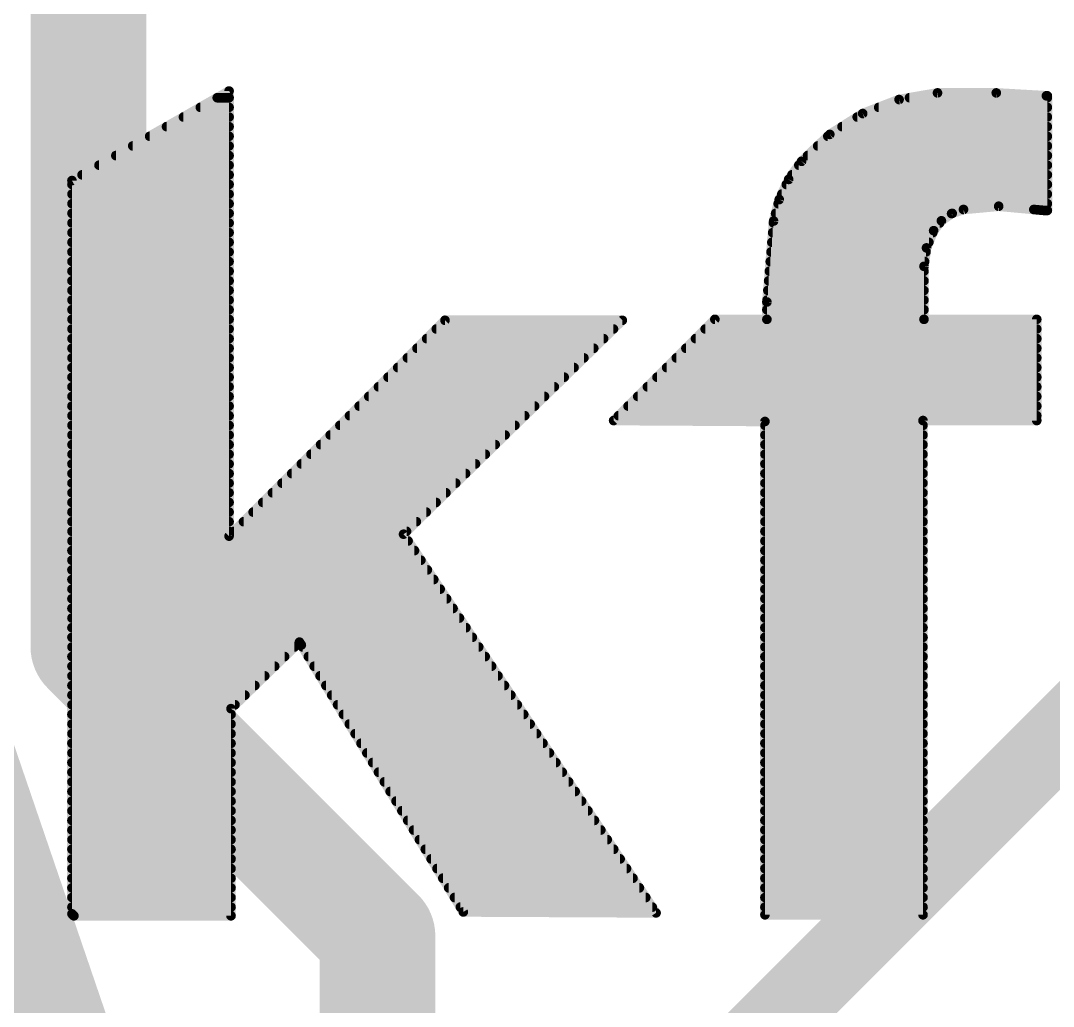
# Model space of a CAD drawing. Extents: x -36.1 to 36.1, y -36.8 to 19.2.
# Drawn here: x -11.1 to -8.379, y -5.265 to -2.667 of the extents above; entities that cross this region are included whole.
import ezdxf

# ---------------------------------------------------------------- set-up
doc = ezdxf.new("R2010")
doc.units = 0
for name, color, linetype in [('1', 12, 'CONTINUOUS'), ('21', 41, 'CONTINUOUS'), ('22', 40, 'CONTINUOUS')]:
    doc.layers.add(name, color=color, linetype=linetype)

msp = doc.modelspace()

# ---------------------------------------------------------------- linework, layer by layer
at = {"layer": '1'}
for points, const_width in [([(-5.0152, -1.2052), (-8.89, -5.08)], 0.2032), ([(-10.922, -1.3001), (-10.922, -4.318)], 0.3048), ([(-10.922, -4.318), (-10.16, -5.08)], 0.3048), ([(-10.16, -7.62), (-10.16, -5.08)], 0.3048), ([(-9.21, -5.4), (-8.89, -5.08)], 0.2032)]:
    msp.add_lwpolyline(points, dxfattribs=dict(at, const_width=const_width))
for points, const_width in [([(-10.8681, -4.2641, 1), (-10.9759, -4.3719)], 0.1524), ([(-10.9982, -4.318, 1), (-10.8458, -4.318)], 0.1524), ([(-10.0838, -5.08, 1), (-10.2362, -5.08)], 0.1524), ([(-10.2139, -5.1339, 1), (-10.1061, -5.0261)], 0.1524), ([(-8.8541, -5.1159, 1), (-8.9259, -5.0441)], 0.1016), ([(-8.9259, -5.0441, 1), (-8.8541, -5.1159)], 0.1016)]:
    msp.add_lwpolyline(points, format="xyb", dxfattribs=dict(at, const_width=const_width))
at = {"layer": '21', "const_width": 0.0254}
for points in [[(-10.9652, -3.0886), (-10.5512, -2.8524)], [(-10.5824, -2.8702), (-10.5512, -2.8702)], [(-10.5512, -2.8524), (-10.5512, -4.0259)], [(-8.7855, -2.8749), (-8.6843, -2.8575)], [(-8.758, -2.8702), (-8.3947, -2.8702)], [(-8.6843, -2.8575), (-8.5293, -2.8575)], [(-8.5293, -2.8575), (-8.3972, -2.8651)], [(-8.3972, -2.8651), (-8.3947, -2.8651)], [(-8.3947, -2.8651), (-8.3947, -3.1674)], [(-10.6269, -2.8956), (-10.5512, -2.8956)], [(-8.8814, -2.9119), (-8.7855, -2.8749)], [(-8.8391, -2.8956), (-8.3947, -2.8956)], [(-10.6714, -2.921), (-10.5512, -2.921)], [(-8.9681, -2.9669), (-8.8814, -2.9119)], [(-8.8958, -2.921), (-8.3947, -2.921)], [(-10.716, -2.9464), (-10.5512, -2.9464)], [(-8.9358, -2.9464), (-8.3947, -2.9464)], [(-10.7605, -2.9718), (-10.5512, -2.9718)], [(-9.0424, -3.0378), (-8.9681, -2.9669)], [(-8.9733, -2.9718), (-8.3947, -2.9718)], [(-10.805, -2.9972), (-10.5512, -2.9972)], [(-8.9999, -2.9972), (-8.3947, -2.9972)], [(-10.8495, -3.0226), (-10.5512, -3.0226)], [(-9.0265, -3.0226), (-8.3947, -3.0226)], [(-10.894, -3.048), (-10.5512, -3.048)], [(-9.0764, -3.0855), (-9.0424, -3.0378)], [(-9.0497, -3.048), (-8.3947, -3.048)], [(-10.9386, -3.0734), (-10.5512, -3.0734)], [(-9.1013, -3.1386), (-9.0764, -3.0855)], [(-9.0678, -3.0734), (-8.3947, -3.0734)], [(-10.9652, -5.0216), (-10.9652, -3.0886)], [(-10.9652, -3.0988), (-10.5512, -3.0988)], [(-9.0826, -3.0988), (-8.3947, -3.0988)], [(-10.9652, -3.1242), (-10.5512, -3.1242)], [(-9.1161, -3.1953), (-9.1013, -3.1386)], [(-9.0945, -3.1242), (-8.3947, -3.1242)], [(-10.9652, -3.1496), (-10.5512, -3.1496)], [(-9.1041, -3.1496), (-8.3947, -3.1496)], [(-8.6157, -3.1648), (-8.647, -3.1755)], [(-8.523, -3.1562), (-8.6157, -3.1648)], [(-8.4303, -3.1648), (-8.523, -3.1562)], [(-8.4023, -3.1674), (-8.4303, -3.1648)], [(-8.3947, -3.1674), (-8.4023, -3.1674)], [(-10.9652, -3.175), (-10.5512, -3.175)], [(-9.1338, -3.4087), (-9.1161, -3.1953)], [(-9.1108, -3.175), (-8.6455, -3.175)], [(-8.674, -3.1947), (-8.6944, -3.2207)], [(-8.647, -3.1755), (-8.674, -3.1947)], [(-10.9652, -3.2004), (-10.5512, -3.2004)], [(-9.1165, -3.2004), (-8.6785, -3.2004)], [(-8.6944, -3.2207), (-8.7132, -3.2661)], [(-10.9652, -3.2258), (-10.5512, -3.2258)], [(-10.9652, -3.2512), (-10.5512, -3.2512)], [(-9.1207, -3.2512), (-8.707, -3.2512)], [(-9.1186, -3.2258), (-8.6965, -3.2258)], [(-10.9652, -3.2766), (-10.5512, -3.2766)], [(-9.1228, -3.2766), (-8.7146, -3.2766)], [(-8.7132, -3.2661), (-8.7198, -3.3147)], [(-10.9652, -3.302), (-10.5512, -3.302)], [(-9.125, -3.302), (-8.7181, -3.302)], [(-10.9652, -3.3274), (-10.5512, -3.3274)], [(-9.1271, -3.3274), (-8.7198, -3.3274)], [(-8.7198, -3.3147), (-8.7198, -3.4544)], [(-10.9652, -3.3528), (-10.5512, -3.3528)], [(-9.1292, -3.3528), (-8.7198, -3.3528)], [(-10.9652, -3.3782), (-10.5512, -3.3782)], [(-9.1313, -3.3782), (-8.7198, -3.3782)], [(-10.9652, -3.4036), (-10.5512, -3.4036)], [(-9.1338, -3.4544), (-9.1338, -3.4087)], [(-9.1334, -3.4036), (-8.7198, -3.4036)], [(-10.9652, -3.429), (-10.5512, -3.429)], [(-9.1338, -3.429), (-8.7198, -3.429)], [(-10.9652, -3.4544), (-10.5512, -3.4544)], [(-10.5512, -4.0259), (-9.9822, -3.4569)], [(-9.5148, -3.4569), (-10.0914, -4.0208)], [(-9.9822, -3.4569), (-9.5148, -3.4569)], [(-9.5377, -3.7211), (-9.271, -3.4544)], [(-9.271, -3.4544), (-9.1338, -3.4544)], [(-9.1338, -3.4544), (-8.7198, -3.4544)], [(-8.7198, -3.4544), (-8.4226, -3.4544)], [(-8.4226, -3.4544), (-8.4226, -3.7211)], [(-10.9652, -3.4798), (-10.5512, -3.4798)], [(-10.0051, -3.4798), (-9.5382, -3.4798)], [(-9.2964, -3.4798), (-8.4226, -3.4798)], [(-10.9652, -3.5052), (-10.5512, -3.5052)], [(-10.0305, -3.5052), (-9.5642, -3.5052)], [(-9.3218, -3.5052), (-8.4226, -3.5052)], [(-10.9652, -3.5306), (-10.5512, -3.5306)], [(-10.0559, -3.5306), (-9.5902, -3.5306)], [(-9.3472, -3.5306), (-8.4226, -3.5306)], [(-10.9652, -3.556), (-10.5512, -3.556)], [(-10.0813, -3.556), (-9.6161, -3.556)], [(-9.3726, -3.556), (-8.4226, -3.556)], [(-10.9652, -3.5814), (-10.5512, -3.5814)], [(-10.1067, -3.5814), (-9.6421, -3.5814)], [(-9.398, -3.5814), (-8.4226, -3.5814)], [(-10.9652, -3.6068), (-10.5512, -3.6068)], [(-10.9652, -3.6322), (-10.5512, -3.6322)], [(-10.1575, -3.6322), (-9.694, -3.6322)], [(-10.1321, -3.6068), (-9.6681, -3.6068)], [(-9.4488, -3.6322), (-8.4226, -3.6322)], [(-9.4234, -3.6068), (-8.4226, -3.6068)], [(-10.9652, -3.6576), (-10.5512, -3.6576)], [(-10.1829, -3.6576), (-9.72, -3.6576)], [(-9.4742, -3.6576), (-8.4226, -3.6576)], [(-10.9652, -3.683), (-10.5512, -3.683)], [(-10.2083, -3.683), (-9.746, -3.683)], [(-9.4996, -3.683), (-8.4226, -3.683)], [(-10.9652, -3.7084), (-10.5512, -3.7084)], [(-10.2337, -3.7084), (-9.772, -3.7084)], [(-9.525, -3.7084), (-8.4226, -3.7084)], [(-10.9652, -3.7338), (-10.5512, -3.7338)], [(-10.2591, -3.7338), (-9.7979, -3.7338)], [(-9.1389, -3.7236), (-9.5377, -3.7211)], [(-9.1389, -5.0241), (-9.1389, -3.7236)], [(-9.1389, -3.7338), (-8.7224, -3.7338)], [(-8.4226, -3.7211), (-8.7224, -3.7211)], [(-8.7224, -3.7211), (-8.7224, -5.0241)], [(-10.9652, -3.7592), (-10.5512, -3.7592)], [(-10.2845, -3.7592), (-9.8239, -3.7592)], [(-9.1389, -3.7592), (-8.7224, -3.7592)], [(-10.9652, -3.7846), (-10.5512, -3.7846)], [(-10.3099, -3.7846), (-9.8499, -3.7846)], [(-9.1389, -3.7846), (-8.7224, -3.7846)], [(-10.9652, -3.81), (-10.5512, -3.81)], [(-10.3353, -3.81), (-9.8758, -3.81)], [(-9.1389, -3.81), (-8.7224, -3.81)], [(-10.9652, -3.8354), (-10.5512, -3.8354)], [(-10.3607, -3.8354), (-9.9018, -3.8354)], [(-9.1389, -3.8354), (-8.7224, -3.8354)], [(-10.9652, -3.8608), (-10.5512, -3.8608)], [(-10.3861, -3.8608), (-9.9278, -3.8608)], [(-9.1389, -3.8608), (-8.7224, -3.8608)], [(-10.9652, -3.8862), (-10.5512, -3.8862)], [(-10.4115, -3.8862), (-9.9538, -3.8862)], [(-9.1389, -3.8862), (-8.7224, -3.8862)], [(-10.9652, -3.9116), (-10.5512, -3.9116)], [(-10.4369, -3.9116), (-9.9797, -3.9116)], [(-9.1389, -3.9116), (-8.7224, -3.9116)], [(-10.9652, -3.937), (-10.5512, -3.937)], [(-10.4623, -3.937), (-10.0057, -3.937)], [(-9.1389, -3.937), (-8.7224, -3.937)], [(-10.9652, -3.9624), (-10.5512, -3.9624)], [(-10.4877, -3.9624), (-10.0317, -3.9624)], [(-9.1389, -3.9624), (-8.7224, -3.9624)], [(-10.9652, -3.9878), (-10.5512, -3.9878)], [(-10.9652, -4.0132), (-10.5512, -4.0132)], [(-10.5385, -4.0132), (-10.0836, -4.0132)], [(-10.5131, -3.9878), (-10.0577, -3.9878)], [(-9.1389, -3.9878), (-8.7224, -3.9878)], [(-9.1389, -4.0132), (-8.7224, -4.0132)], [(-10.9652, -4.0386), (-10.0795, -4.0386)], [(-10.0914, -4.0208), (-9.4259, -5.019)], [(-9.1389, -4.0386), (-8.7224, -4.0386)], [(-10.9652, -4.064), (-10.0626, -4.064)], [(-9.1389, -4.064), (-8.7224, -4.064)], [(-10.9652, -4.0894), (-10.0457, -4.0894)], [(-9.1389, -4.0894), (-8.7224, -4.0894)], [(-10.9652, -4.1148), (-10.0287, -4.1148)], [(-9.1389, -4.1148), (-8.7224, -4.1148)], [(-10.9652, -4.1402), (-10.0118, -4.1402)], [(-9.1389, -4.1402), (-8.7224, -4.1402)], [(-10.9652, -4.1656), (-9.9949, -4.1656)], [(-9.1389, -4.1656), (-8.7224, -4.1656)], [(-10.9652, -4.191), (-9.9779, -4.191)], [(-9.1389, -4.191), (-8.7224, -4.191)], [(-10.9652, -4.2164), (-9.961, -4.2164)], [(-9.1389, -4.2164), (-8.7224, -4.2164)], [(-10.9652, -4.2418), (-9.9441, -4.2418)], [(-9.1389, -4.2418), (-8.7224, -4.2418)], [(-10.9652, -4.2672), (-9.9271, -4.2672)], [(-9.1389, -4.2672), (-8.7224, -4.2672)], [(-10.9652, -4.2926), (-9.9102, -4.2926)], [(-10.3657, -4.3053), (-10.5461, -4.4806)], [(-10.3607, -4.3129), (-10.3657, -4.3053)], [(-9.1389, -4.2926), (-8.7224, -4.2926)], [(-10.9652, -4.318), (-10.3788, -4.318)], [(-9.9339, -5.0165), (-10.3607, -4.3129)], [(-10.3576, -4.318), (-9.8933, -4.318)], [(-9.1389, -4.318), (-8.7224, -4.318)], [(-10.9652, -4.3434), (-10.4049, -4.3434)], [(-10.3422, -4.3434), (-9.8763, -4.3434)], [(-9.1389, -4.3434), (-8.7224, -4.3434)], [(-10.9652, -4.3688), (-10.431, -4.3688)], [(-10.9652, -4.3942), (-10.4572, -4.3942)], [(-10.3268, -4.3688), (-9.8594, -4.3688)], [(-10.3114, -4.3942), (-9.8425, -4.3942)], [(-9.1389, -4.3688), (-8.7224, -4.3688)], [(-9.1389, -4.3942), (-8.7224, -4.3942)], [(-10.9652, -4.4196), (-10.4833, -4.4196)], [(-10.296, -4.4196), (-9.8255, -4.4196)], [(-9.1389, -4.4196), (-8.7224, -4.4196)], [(-10.9652, -4.445), (-10.5095, -4.445)], [(-10.2806, -4.445), (-9.8086, -4.445)], [(-9.1389, -4.445), (-8.7224, -4.445)], [(-10.9652, -4.4704), (-10.5356, -4.4704)], [(-10.2652, -4.4704), (-9.7917, -4.4704)], [(-9.1389, -4.4704), (-8.7224, -4.4704)], [(-10.9652, -4.4958), (-10.5461, -4.4958)], [(-10.5461, -4.4806), (-10.5461, -5.0267)], [(-10.2498, -4.4958), (-9.7747, -4.4958)], [(-9.1389, -4.4958), (-8.7224, -4.4958)], [(-10.9652, -4.5212), (-10.5461, -4.5212)], [(-10.2343, -4.5212), (-9.7578, -4.5212)], [(-9.1389, -4.5212), (-8.7224, -4.5212)], [(-10.9652, -4.5466), (-10.5461, -4.5466)], [(-10.2189, -4.5466), (-9.7409, -4.5466)], [(-9.1389, -4.5466), (-8.7224, -4.5466)], [(-10.9652, -4.572), (-10.5461, -4.572)], [(-10.2035, -4.572), (-9.7239, -4.572)], [(-9.1389, -4.572), (-8.7224, -4.572)], [(-10.9652, -4.5974), (-10.5461, -4.5974)], [(-10.1881, -4.5974), (-9.707, -4.5974)], [(-9.1389, -4.5974), (-8.7224, -4.5974)], [(-10.9652, -4.6228), (-10.5461, -4.6228)], [(-10.1727, -4.6228), (-9.69, -4.6228)], [(-9.1389, -4.6228), (-8.7224, -4.6228)], [(-10.9652, -4.6482), (-10.5461, -4.6482)], [(-10.1573, -4.6482), (-9.6731, -4.6482)], [(-9.1389, -4.6482), (-8.7224, -4.6482)], [(-10.9652, -4.6736), (-10.5461, -4.6736)], [(-10.1419, -4.6736), (-9.6562, -4.6736)], [(-9.1389, -4.6736), (-8.7224, -4.6736)], [(-10.9652, -4.699), (-10.5461, -4.699)], [(-10.1265, -4.699), (-9.6392, -4.699)], [(-9.1389, -4.699), (-8.7224, -4.699)], [(-10.9652, -4.7244), (-10.5461, -4.7244)], [(-10.1111, -4.7244), (-9.6223, -4.7244)], [(-9.1389, -4.7244), (-8.7224, -4.7244)], [(-10.9652, -4.7498), (-10.5461, -4.7498)], [(-10.9652, -4.7752), (-10.5461, -4.7752)], [(-10.0957, -4.7498), (-9.6054, -4.7498)], [(-10.0803, -4.7752), (-9.5884, -4.7752)], [(-9.1389, -4.7498), (-8.7224, -4.7498)], [(-9.1389, -4.7752), (-8.7224, -4.7752)], [(-10.9652, -4.8006), (-10.5461, -4.8006)], [(-10.0649, -4.8006), (-9.5715, -4.8006)], [(-9.1389, -4.8006), (-8.7224, -4.8006)], [(-10.9652, -4.826), (-10.5461, -4.826)], [(-10.0495, -4.826), (-9.5546, -4.826)], [(-9.1389, -4.826), (-8.7224, -4.826)], [(-10.9652, -4.8514), (-10.5461, -4.8514)], [(-10.034, -4.8514), (-9.5376, -4.8514)], [(-9.1389, -4.8514), (-8.7224, -4.8514)], [(-10.9652, -4.8768), (-10.5461, -4.8768)], [(-10.0186, -4.8768), (-9.5207, -4.8768)], [(-9.1389, -4.8768), (-8.7224, -4.8768)], [(-10.9652, -4.9022), (-10.5461, -4.9022)], [(-10.0032, -4.9022), (-9.5038, -4.9022)], [(-9.1389, -4.9022), (-8.7224, -4.9022)], [(-10.9652, -4.9276), (-10.5461, -4.9276)], [(-9.9878, -4.9276), (-9.4868, -4.9276)], [(-9.1389, -4.9276), (-8.7224, -4.9276)], [(-10.9652, -4.953), (-10.5461, -4.953)], [(-9.9724, -4.953), (-9.4699, -4.953)], [(-9.1389, -4.953), (-8.7224, -4.953)], [(-10.9652, -4.9784), (-10.5461, -4.9784)], [(-9.957, -4.9784), (-9.453, -4.9784)], [(-9.1389, -4.9784), (-8.7224, -4.9784)], [(-10.9652, -5.0038), (-10.5461, -5.0038)], [(-9.9416, -5.0038), (-9.436, -5.0038)], [(-9.4259, -5.019), (-9.9339, -5.0165)], [(-9.1389, -5.0038), (-8.7224, -5.0038)], [(-10.9601, -5.0267), (-10.9652, -5.0216)], [(-10.5461, -5.0267), (-10.9601, -5.0267)], [(-8.7224, -5.0241), (-9.1389, -5.0241)]]:
    msp.add_lwpolyline(points, dxfattribs=at)
at = {"layer": '21', "const_width": 0.0127}
for points in [[(-10.5824, -2.8639, 1), (-10.5824, -2.8765)], [(-10.5449, -2.8524, 1), (-10.5575, -2.8524)], [(-10.5481, -2.8579, 1), (-10.5543, -2.8469)], [(-10.5512, -2.8765, 1), (-10.5512, -2.8639)], [(-8.758, -2.8639, 1), (-8.758, -2.8765)], [(-8.6843, -2.8512, 1), (-8.6843, -2.8638)], [(-8.6832, -2.8638, 1), (-8.6854, -2.8512)], [(-8.5289, -2.8512, 1), (-8.5297, -2.8638)], [(-8.5293, -2.8638, 1), (-8.5293, -2.8512)], [(-8.3972, -2.8588, 1), (-8.3972, -2.8714)], [(-8.3884, -2.8651, 1), (-8.401, -2.8651)], [(-8.3976, -2.8714, 1), (-8.3968, -2.8588)], [(-8.3947, -2.8714, 1), (-8.3947, -2.8588)], [(-8.3947, -2.8765, 1), (-8.3947, -2.8639)], [(-10.6269, -2.8893, 1), (-10.6269, -2.9019)], [(-10.5512, -2.9019, 1), (-10.5512, -2.8893)], [(-8.8391, -2.8893, 1), (-8.8391, -2.9019)], [(-8.7866, -2.8687, 1), (-8.7844, -2.8812)], [(-8.7832, -2.8809, 1), (-8.7878, -2.869)], [(-8.3947, -2.9019, 1), (-8.3947, -2.8893)], [(-10.6714, -2.9147, 1), (-10.6714, -2.9274)], [(-10.5512, -2.9274, 1), (-10.5512, -2.9147)], [(-8.8958, -2.9147, 1), (-8.8958, -2.9274)], [(-8.8836, -2.9059, 1), (-8.8791, -2.9178)], [(-8.878, -2.9172, 1), (-8.8848, -2.9065)], [(-8.3947, -2.9274, 1), (-8.3947, -2.9147)], [(-10.716, -2.9401, 1), (-10.716, -2.9527)], [(-10.5512, -2.9527, 1), (-10.5512, -2.9401)], [(-8.9358, -2.9401, 1), (-8.9358, -2.9527)], [(-8.3947, -2.9527, 1), (-8.3947, -2.9401)], [(-10.7605, -2.9655, 1), (-10.7605, -2.9781)], [(-10.5512, -2.9781, 1), (-10.5512, -2.9655)], [(-8.9733, -2.9655, 1), (-8.9733, -2.9781)], [(-8.9715, -2.9615, 1), (-8.9647, -2.9722)], [(-8.9637, -2.9715, 1), (-8.9725, -2.9623)], [(-8.3947, -2.9781, 1), (-8.3947, -2.9655)], [(-10.805, -2.9909, 1), (-10.805, -3.0036)], [(-10.5512, -3.0036, 1), (-10.5512, -2.9909)], [(-8.9999, -2.9909, 1), (-8.9999, -3.0036)], [(-8.3947, -3.0036, 1), (-8.3947, -2.9909)], [(-10.8495, -3.0163, 1), (-10.8495, -3.029)], [(-10.5512, -3.029, 1), (-10.5512, -3.0163)], [(-9.0265, -3.0163, 1), (-9.0265, -3.029)], [(-8.3947, -3.029, 1), (-8.3947, -3.0163)], [(-10.894, -3.0417, 1), (-10.894, -3.0543)], [(-10.5512, -3.0543, 1), (-10.5512, -3.0417)], [(-9.0497, -3.0417, 1), (-9.0497, -3.0543)], [(-9.0468, -3.0332, 1), (-9.038, -3.0424)], [(-9.0372, -3.0415, 1), (-9.0476, -3.0341)], [(-8.3947, -3.0543, 1), (-8.3947, -3.0417)], [(-10.9386, -3.0671, 1), (-10.9386, -3.0798)], [(-10.5512, -3.0798, 1), (-10.5512, -3.0671)], [(-9.0707, -3.0882, 1), (-9.0822, -3.0828)], [(-9.0678, -3.0671, 1), (-9.0678, -3.0798)], [(-8.3947, -3.0798, 1), (-8.3947, -3.0671)], [(-10.9589, -3.0886, 1), (-10.9716, -3.0886)], [(-10.9683, -3.0831, 1), (-10.9621, -3.0941)], [(-10.9652, -3.0925, 1), (-10.9652, -3.1052)], [(-10.5512, -3.1052, 1), (-10.5512, -3.0925)], [(-9.0826, -3.0925, 1), (-9.0826, -3.1052)], [(-9.0816, -3.0818, 1), (-9.0712, -3.0892)], [(-8.3947, -3.1052, 1), (-8.3947, -3.0925)], [(-10.9652, -3.1179, 1), (-10.9652, -3.1305)], [(-10.5512, -3.1305, 1), (-10.5512, -3.1179)], [(-9.107, -3.1359, 1), (-9.0955, -3.1413)], [(-9.0951, -3.1402, 1), (-9.1074, -3.137)], [(-9.0945, -3.1179, 1), (-9.0945, -3.1305)], [(-8.3947, -3.1305, 1), (-8.3947, -3.1179)], [(-10.9652, -3.1433, 1), (-10.9652, -3.1559)], [(-10.5512, -3.1559, 1), (-10.5512, -3.1433)], [(-9.1041, -3.1433, 1), (-9.1041, -3.1559)], [(-8.6163, -3.1585, 1), (-8.6151, -3.1711)], [(-8.6136, -3.1708, 1), (-8.6178, -3.1588)], [(-8.5224, -3.1499, 1), (-8.5236, -3.1625)], [(-8.5224, -3.1625, 1), (-8.5236, -3.1499)], [(-8.4297, -3.1585, 1), (-8.4309, -3.1711)], [(-8.4309, -3.1711, 1), (-8.4297, -3.1585)], [(-8.4023, -3.1611, 1), (-8.4023, -3.1738)], [(-8.4029, -3.1737, 1), (-8.4017, -3.1611)], [(-8.3947, -3.1559, 1), (-8.3947, -3.1433)], [(-8.3947, -3.1738, 1), (-8.3947, -3.1611)], [(-10.9652, -3.1687, 1), (-10.9652, -3.1814)], [(-10.5512, -3.1814, 1), (-10.5512, -3.1687)], [(-9.1098, -3.1958, 1), (-9.1224, -3.1948)], [(-9.1108, -3.1687, 1), (-9.1108, -3.1814)], [(-8.6777, -3.1895, 1), (-8.6703, -3.1998)], [(-8.669, -3.1986, 1), (-8.679, -3.1907)], [(-8.6491, -3.1695, 1), (-8.645, -3.1815)], [(-8.6433, -3.1807, 1), (-8.6507, -3.1703)], [(-8.6455, -3.1814, 1), (-8.6455, -3.1687)], [(-8.401, -3.1674, 1), (-8.3884, -3.1674)], [(-10.9652, -3.1941, 1), (-10.9652, -3.2067)], [(-10.5512, -3.2067, 1), (-10.5512, -3.1941)], [(-9.1165, -3.1941, 1), (-9.1165, -3.2067)], [(-9.1222, -3.1937, 1), (-9.11, -3.1969)], [(-8.6994, -3.2168, 1), (-8.6894, -3.2246)], [(-8.6885, -3.2231, 1), (-8.7003, -3.2183)], [(-8.6785, -3.2067, 1), (-8.6785, -3.1941)], [(-10.9652, -3.2449, 1), (-10.9652, -3.2576)], [(-10.9652, -3.2195, 1), (-10.9652, -3.2321)], [(-10.5512, -3.2321, 1), (-10.5512, -3.2195)], [(-10.5512, -3.2576, 1), (-10.5512, -3.2449)], [(-9.1207, -3.2449, 1), (-9.1207, -3.2576)], [(-9.1186, -3.2195, 1), (-9.1186, -3.2321)], [(-8.707, -3.2576, 1), (-8.707, -3.2449)], [(-8.6965, -3.2321, 1), (-8.6965, -3.2195)], [(-10.9652, -3.2703, 1), (-10.9652, -3.283)], [(-10.5512, -3.283, 1), (-10.5512, -3.2703)], [(-9.1228, -3.2703, 1), (-9.1228, -3.283)], [(-8.7069, -3.2669, 1), (-8.7195, -3.2652)], [(-8.719, -3.2636, 1), (-8.7073, -3.2685)], [(-8.7146, -3.283, 1), (-8.7146, -3.2703)], [(-10.9652, -3.2957, 1), (-10.9652, -3.3083)], [(-10.5512, -3.3083, 1), (-10.5512, -3.2957)], [(-9.125, -3.2957, 1), (-9.125, -3.3083)], [(-8.7181, -3.3083, 1), (-8.7181, -3.2957)], [(-10.9652, -3.3211, 1), (-10.9652, -3.3338)], [(-10.5512, -3.3338, 1), (-10.5512, -3.3211)], [(-9.1271, -3.3211, 1), (-9.1271, -3.3338)], [(-8.7135, -3.3147, 1), (-8.7262, -3.3147)], [(-8.7261, -3.3138, 1), (-8.7135, -3.3156)], [(-8.7198, -3.3338, 1), (-8.7198, -3.3211)], [(-10.9652, -3.3465, 1), (-10.9652, -3.3592)], [(-10.5512, -3.3592, 1), (-10.5512, -3.3465)], [(-9.1292, -3.3465, 1), (-9.1292, -3.3592)], [(-8.7198, -3.3592, 1), (-8.7198, -3.3465)], [(-10.9652, -3.3719, 1), (-10.9652, -3.3845)], [(-10.5512, -3.3845, 1), (-10.5512, -3.3719)], [(-9.1313, -3.3719, 1), (-9.1313, -3.3845)], [(-8.7198, -3.3845, 1), (-8.7198, -3.3719)], [(-10.9652, -3.3973, 1), (-10.9652, -3.4099)], [(-10.5512, -3.4099, 1), (-10.5512, -3.3973)], [(-9.1275, -3.4087, 1), (-9.1402, -3.4087)], [(-9.1401, -3.4082, 1), (-9.1275, -3.4092)], [(-9.1334, -3.3973, 1), (-9.1334, -3.4099)], [(-8.7198, -3.4099, 1), (-8.7198, -3.3973)], [(-10.9652, -3.4227, 1), (-10.9652, -3.4354)], [(-10.5512, -3.4354, 1), (-10.5512, -3.4227)], [(-9.1338, -3.4227, 1), (-9.1338, -3.4354)], [(-8.7198, -3.4354, 1), (-8.7198, -3.4227)], [(-10.9652, -3.4481, 1), (-10.9652, -3.4607)], [(-10.5512, -3.4607, 1), (-10.5512, -3.4481)], [(-9.9822, -3.4506, 1), (-9.9822, -3.4632)], [(-9.9777, -3.4614, 1), (-9.9867, -3.4524)], [(-9.5104, -3.4614, 1), (-9.5192, -3.4524)], [(-9.5148, -3.4632, 1), (-9.5148, -3.4506)], [(-9.271, -3.4481, 1), (-9.271, -3.4607)], [(-9.2665, -3.4589, 1), (-9.2755, -3.4499)], [(-9.1402, -3.4544, 1), (-9.1275, -3.4544)], [(-9.1338, -3.4481, 1), (-9.1338, -3.4607)], [(-9.1338, -3.4607, 1), (-9.1338, -3.4481)], [(-8.7262, -3.4544, 1), (-8.7135, -3.4544)], [(-8.7198, -3.4481, 1), (-8.7198, -3.4607)], [(-8.7198, -3.4607, 1), (-8.7198, -3.4481)], [(-8.4163, -3.4544, 1), (-8.429, -3.4544)], [(-8.4226, -3.4607, 1), (-8.4226, -3.4481)], [(-10.9652, -3.4735, 1), (-10.9652, -3.4861)], [(-10.5512, -3.4861, 1), (-10.5512, -3.4735)], [(-10.0051, -3.4735, 1), (-10.0051, -3.4861)], [(-9.5382, -3.4861, 1), (-9.5382, -3.4735)], [(-9.2964, -3.4735, 1), (-9.2964, -3.4861)], [(-8.4226, -3.4861, 1), (-8.4226, -3.4735)], [(-10.9652, -3.4989, 1), (-10.9652, -3.5116)], [(-10.5512, -3.5116, 1), (-10.5512, -3.4989)], [(-10.0305, -3.4989, 1), (-10.0305, -3.5116)], [(-9.5642, -3.5116, 1), (-9.5642, -3.4989)], [(-9.3218, -3.4989, 1), (-9.3218, -3.5116)], [(-8.4226, -3.5116, 1), (-8.4226, -3.4989)], [(-10.9652, -3.5243, 1), (-10.9652, -3.537)], [(-10.5512, -3.537, 1), (-10.5512, -3.5243)], [(-10.0559, -3.5243, 1), (-10.0559, -3.537)], [(-9.5902, -3.537, 1), (-9.5902, -3.5243)], [(-9.3472, -3.5243, 1), (-9.3472, -3.537)], [(-8.4226, -3.537, 1), (-8.4226, -3.5243)], [(-10.9652, -3.5497, 1), (-10.9652, -3.5623)], [(-10.5512, -3.5623, 1), (-10.5512, -3.5497)], [(-10.0813, -3.5497, 1), (-10.0813, -3.5623)], [(-9.6161, -3.5623, 1), (-9.6161, -3.5497)], [(-9.3726, -3.5497, 1), (-9.3726, -3.5623)], [(-8.4226, -3.5623, 1), (-8.4226, -3.5497)], [(-10.9652, -3.5751, 1), (-10.9652, -3.5878)], [(-10.5512, -3.5878, 1), (-10.5512, -3.5751)], [(-10.1067, -3.5751, 1), (-10.1067, -3.5878)], [(-9.6421, -3.5878, 1), (-9.6421, -3.5751)], [(-9.398, -3.5751, 1), (-9.398, -3.5878)], [(-8.4226, -3.5878, 1), (-8.4226, -3.5751)], [(-10.9652, -3.6005, 1), (-10.9652, -3.6132)], [(-10.9652, -3.6259, 1), (-10.9652, -3.6385)], [(-10.5512, -3.6132, 1), (-10.5512, -3.6005)], [(-10.5512, -3.6385, 1), (-10.5512, -3.6259)], [(-10.1575, -3.6259, 1), (-10.1575, -3.6385)], [(-10.1321, -3.6005, 1), (-10.1321, -3.6132)], [(-9.694, -3.6385, 1), (-9.694, -3.6259)], [(-9.6681, -3.6132, 1), (-9.6681, -3.6005)], [(-9.4488, -3.6259, 1), (-9.4488, -3.6385)], [(-9.4234, -3.6005, 1), (-9.4234, -3.6132)], [(-8.4226, -3.6132, 1), (-8.4226, -3.6005)], [(-8.4226, -3.6385, 1), (-8.4226, -3.6259)], [(-10.9652, -3.6513, 1), (-10.9652, -3.6639)], [(-10.5512, -3.6639, 1), (-10.5512, -3.6513)], [(-10.1829, -3.6513, 1), (-10.1829, -3.6639)], [(-9.72, -3.6639, 1), (-9.72, -3.6513)], [(-9.4742, -3.6513, 1), (-9.4742, -3.6639)], [(-8.4226, -3.6639, 1), (-8.4226, -3.6513)], [(-10.9652, -3.6767, 1), (-10.9652, -3.6894)], [(-10.5512, -3.6894, 1), (-10.5512, -3.6767)], [(-10.2083, -3.6767, 1), (-10.2083, -3.6894)], [(-9.746, -3.6894, 1), (-9.746, -3.6767)], [(-9.4996, -3.6767, 1), (-9.4996, -3.6894)], [(-8.4226, -3.6894, 1), (-8.4226, -3.6767)], [(-10.9652, -3.7021, 1), (-10.9652, -3.7147)], [(-10.5512, -3.7147, 1), (-10.5512, -3.7021)], [(-10.2337, -3.7021, 1), (-10.2337, -3.7147)], [(-9.772, -3.7147, 1), (-9.772, -3.7021)], [(-9.525, -3.7021, 1), (-9.525, -3.7147)], [(-8.4226, -3.7147, 1), (-8.4226, -3.7021)], [(-10.9652, -3.7275, 1), (-10.9652, -3.7401)], [(-10.5512, -3.7401, 1), (-10.5512, -3.7275)], [(-10.2591, -3.7275, 1), (-10.2591, -3.7401)], [(-9.7979, -3.7401, 1), (-9.7979, -3.7275)], [(-9.5422, -3.7166, 1), (-9.5332, -3.7256)], [(-9.5377, -3.7148, 1), (-9.5377, -3.7274)], [(-9.1326, -3.7236, 1), (-9.1452, -3.7236)], [(-9.1389, -3.7275, 1), (-9.1389, -3.7401)], [(-9.1389, -3.7299, 1), (-9.1389, -3.7173)], [(-8.7224, -3.7148, 1), (-8.7224, -3.7275)], [(-8.7161, -3.7211, 1), (-8.7287, -3.7211)], [(-8.7224, -3.7401, 1), (-8.7224, -3.7275)], [(-8.429, -3.7211, 1), (-8.4163, -3.7211)], [(-8.4226, -3.7275, 1), (-8.4226, -3.7148)], [(-10.9652, -3.7529, 1), (-10.9652, -3.7656)], [(-10.5512, -3.7656, 1), (-10.5512, -3.7529)], [(-10.2845, -3.7529, 1), (-10.2845, -3.7656)], [(-9.8239, -3.7656, 1), (-9.8239, -3.7529)], [(-9.1389, -3.7529, 1), (-9.1389, -3.7656)], [(-8.7224, -3.7656, 1), (-8.7224, -3.7529)], [(-10.9652, -3.7783, 1), (-10.9652, -3.791)], [(-10.5512, -3.791, 1), (-10.5512, -3.7783)], [(-10.3099, -3.7783, 1), (-10.3099, -3.791)], [(-9.8499, -3.791, 1), (-9.8499, -3.7783)], [(-9.1389, -3.7783, 1), (-9.1389, -3.791)], [(-8.7224, -3.791, 1), (-8.7224, -3.7783)], [(-10.9652, -3.8037, 1), (-10.9652, -3.8163)], [(-10.5512, -3.8163, 1), (-10.5512, -3.8037)], [(-10.3353, -3.8037, 1), (-10.3353, -3.8163)], [(-9.8758, -3.8163, 1), (-9.8758, -3.8037)], [(-9.1389, -3.8037, 1), (-9.1389, -3.8163)], [(-8.7224, -3.8163, 1), (-8.7224, -3.8037)], [(-10.9652, -3.8291, 1), (-10.9652, -3.8418)], [(-10.5512, -3.8418, 1), (-10.5512, -3.8291)], [(-10.3607, -3.8291, 1), (-10.3607, -3.8418)], [(-9.9018, -3.8418, 1), (-9.9018, -3.8291)], [(-9.1389, -3.8291, 1), (-9.1389, -3.8418)], [(-8.7224, -3.8418, 1), (-8.7224, -3.8291)], [(-10.9652, -3.8545, 1), (-10.9652, -3.8672)], [(-10.5512, -3.8672, 1), (-10.5512, -3.8545)], [(-10.3861, -3.8545, 1), (-10.3861, -3.8672)], [(-9.9278, -3.8672, 1), (-9.9278, -3.8545)], [(-9.1389, -3.8545, 1), (-9.1389, -3.8672)], [(-8.7224, -3.8672, 1), (-8.7224, -3.8545)], [(-10.9652, -3.8799, 1), (-10.9652, -3.8925)], [(-10.5512, -3.8925, 1), (-10.5512, -3.8799)], [(-10.4115, -3.8799, 1), (-10.4115, -3.8925)], [(-9.9538, -3.8925, 1), (-9.9538, -3.8799)], [(-9.1389, -3.8799, 1), (-9.1389, -3.8925)], [(-8.7224, -3.8925, 1), (-8.7224, -3.8799)], [(-10.9652, -3.9053, 1), (-10.9652, -3.9179)], [(-10.5512, -3.9179, 1), (-10.5512, -3.9053)], [(-10.4369, -3.9053, 1), (-10.4369, -3.9179)], [(-9.9797, -3.9179, 1), (-9.9797, -3.9053)], [(-9.1389, -3.9053, 1), (-9.1389, -3.9179)], [(-8.7224, -3.9179, 1), (-8.7224, -3.9053)], [(-10.9652, -3.9307, 1), (-10.9652, -3.9434)], [(-10.5512, -3.9434, 1), (-10.5512, -3.9307)], [(-10.4623, -3.9307, 1), (-10.4623, -3.9434)], [(-10.0057, -3.9434, 1), (-10.0057, -3.9307)], [(-9.1389, -3.9307, 1), (-9.1389, -3.9434)], [(-8.7224, -3.9434, 1), (-8.7224, -3.9307)], [(-10.9652, -3.9561, 1), (-10.9652, -3.9688)], [(-10.5512, -3.9688, 1), (-10.5512, -3.9561)], [(-10.4877, -3.9561, 1), (-10.4877, -3.9688)], [(-10.0317, -3.9688, 1), (-10.0317, -3.9561)], [(-9.1389, -3.9561, 1), (-9.1389, -3.9688)], [(-8.7224, -3.9688, 1), (-8.7224, -3.9561)], [(-10.9652, -4.0069, 1), (-10.9652, -4.0196)], [(-10.9652, -3.9815, 1), (-10.9652, -3.9941)], [(-10.5512, -3.9941, 1), (-10.5512, -3.9815)], [(-10.5512, -4.0196, 1), (-10.5512, -4.0069)], [(-10.5385, -4.0069, 1), (-10.5385, -4.0196)], [(-10.5131, -3.9815, 1), (-10.5131, -3.9941)], [(-10.0836, -4.0196, 1), (-10.0836, -4.0069)], [(-10.0577, -3.9941, 1), (-10.0577, -3.9815)], [(-9.1389, -4.0069, 1), (-9.1389, -4.0196)], [(-9.1389, -3.9815, 1), (-9.1389, -3.9941)], [(-8.7224, -3.9941, 1), (-8.7224, -3.9815)], [(-8.7224, -4.0196, 1), (-8.7224, -4.0069)], [(-10.9652, -4.0323, 1), (-10.9652, -4.045)], [(-10.5557, -4.0214, 1), (-10.5467, -4.0304)], [(-10.5575, -4.0259, 1), (-10.5449, -4.0259)], [(-10.0861, -4.0173, 1), (-10.0967, -4.0243)], [(-10.0958, -4.0163, 1), (-10.087, -4.0253)], [(-10.0795, -4.045, 1), (-10.0795, -4.0323)], [(-9.1389, -4.0323, 1), (-9.1389, -4.045)], [(-8.7224, -4.045, 1), (-8.7224, -4.0323)], [(-10.9652, -4.0576, 1), (-10.9652, -4.0704)], [(-10.0626, -4.0704, 1), (-10.0626, -4.0576)], [(-9.1389, -4.0576, 1), (-9.1389, -4.0704)], [(-8.7224, -4.0704, 1), (-8.7224, -4.0576)], [(-10.9652, -4.0831, 1), (-10.9652, -4.0958)], [(-10.0457, -4.0958, 1), (-10.0457, -4.0831)], [(-9.1389, -4.0831, 1), (-9.1389, -4.0958)], [(-8.7224, -4.0958, 1), (-8.7224, -4.0831)], [(-10.9652, -4.1084, 1), (-10.9652, -4.1212)], [(-10.0287, -4.1212, 1), (-10.0287, -4.1084)], [(-9.1389, -4.1084, 1), (-9.1389, -4.1212)], [(-8.7224, -4.1212, 1), (-8.7224, -4.1084)], [(-10.9652, -4.1338, 1), (-10.9652, -4.1466)], [(-10.0118, -4.1466, 1), (-10.0118, -4.1338)], [(-9.1389, -4.1338, 1), (-9.1389, -4.1466)], [(-8.7224, -4.1466, 1), (-8.7224, -4.1338)], [(-10.9652, -4.1593, 1), (-10.9652, -4.172)], [(-9.9949, -4.172, 1), (-9.9949, -4.1593)], [(-9.1389, -4.1593, 1), (-9.1389, -4.172)], [(-8.7224, -4.172, 1), (-8.7224, -4.1593)], [(-10.9652, -4.1846, 1), (-10.9652, -4.1974)], [(-9.9779, -4.1974, 1), (-9.9779, -4.1846)], [(-9.1389, -4.1846, 1), (-9.1389, -4.1974)], [(-8.7224, -4.1974, 1), (-8.7224, -4.1846)], [(-10.9652, -4.21, 1), (-10.9652, -4.2228)], [(-9.961, -4.2228, 1), (-9.961, -4.21)], [(-9.1389, -4.21, 1), (-9.1389, -4.2228)], [(-8.7224, -4.2228, 1), (-8.7224, -4.21)], [(-10.9652, -4.2355, 1), (-10.9652, -4.2482)], [(-9.9441, -4.2482, 1), (-9.9441, -4.2355)], [(-9.1389, -4.2355, 1), (-9.1389, -4.2482)], [(-8.7224, -4.2482, 1), (-8.7224, -4.2355)], [(-10.9652, -4.2608, 1), (-10.9652, -4.2736)], [(-9.9271, -4.2736, 1), (-9.9271, -4.2608)], [(-9.1389, -4.2608, 1), (-9.1389, -4.2736)], [(-8.7224, -4.2736, 1), (-8.7224, -4.2608)], [(-10.9652, -4.2862, 1), (-10.9652, -4.299)], [(-10.3604, -4.3018, 1), (-10.371, -4.3088)], [(-10.3613, -4.3099, 1), (-10.3701, -4.3007)], [(-9.9102, -4.299, 1), (-9.9102, -4.2862)], [(-9.1389, -4.2862, 1), (-9.1389, -4.299)], [(-8.7224, -4.299, 1), (-8.7224, -4.2862)], [(-10.9652, -4.3117, 1), (-10.9652, -4.3244)], [(-10.3788, -4.3244, 1), (-10.3788, -4.3117)], [(-10.3553, -4.3096, 1), (-10.3661, -4.3162)], [(-10.366, -4.3164, 1), (-10.3554, -4.3094)], [(-10.3576, -4.3117, 1), (-10.3576, -4.3244)], [(-9.8933, -4.3244, 1), (-9.8933, -4.3117)], [(-9.1389, -4.3117, 1), (-9.1389, -4.3244)], [(-8.7224, -4.3244, 1), (-8.7224, -4.3117)], [(-10.9652, -4.337, 1), (-10.9652, -4.3498)], [(-10.4049, -4.3498, 1), (-10.4049, -4.337)], [(-10.3422, -4.337, 1), (-10.3422, -4.3498)], [(-9.8763, -4.3498, 1), (-9.8763, -4.337)], [(-9.1389, -4.337, 1), (-9.1389, -4.3498)], [(-8.7224, -4.3498, 1), (-8.7224, -4.337)], [(-10.9652, -4.3624, 1), (-10.9652, -4.3752)], [(-10.9652, -4.3879, 1), (-10.9652, -4.4006)], [(-10.4572, -4.4006, 1), (-10.4572, -4.3879)], [(-10.431, -4.3752, 1), (-10.431, -4.3624)], [(-10.3268, -4.3624, 1), (-10.3268, -4.3752)], [(-10.3114, -4.3879, 1), (-10.3114, -4.4006)], [(-9.8594, -4.3752, 1), (-9.8594, -4.3624)], [(-9.8425, -4.4006, 1), (-9.8425, -4.3879)], [(-9.1389, -4.3624, 1), (-9.1389, -4.3752)], [(-9.1389, -4.3879, 1), (-9.1389, -4.4006)], [(-8.7224, -4.3752, 1), (-8.7224, -4.3624)], [(-8.7224, -4.4006, 1), (-8.7224, -4.3879)], [(-10.9652, -4.4132, 1), (-10.9652, -4.426)], [(-10.4833, -4.426, 1), (-10.4833, -4.4132)], [(-10.296, -4.4132, 1), (-10.296, -4.426)], [(-9.8255, -4.426, 1), (-9.8255, -4.4132)], [(-9.1389, -4.4132, 1), (-9.1389, -4.426)], [(-8.7224, -4.426, 1), (-8.7224, -4.4132)], [(-10.9652, -4.4386, 1), (-10.9652, -4.4514)], [(-10.5095, -4.4514, 1), (-10.5095, -4.4386)], [(-10.2806, -4.4386, 1), (-10.2806, -4.4514)], [(-9.8086, -4.4514, 1), (-9.8086, -4.4386)], [(-9.1389, -4.4386, 1), (-9.1389, -4.4514)], [(-8.7224, -4.4514, 1), (-8.7224, -4.4386)], [(-10.9652, -4.4641, 1), (-10.9652, -4.4768)], [(-10.5356, -4.4768, 1), (-10.5356, -4.4641)], [(-10.2652, -4.4641, 1), (-10.2652, -4.4768)], [(-9.7917, -4.4768, 1), (-9.7917, -4.4641)], [(-9.1389, -4.4641, 1), (-9.1389, -4.4768)], [(-8.7224, -4.4768, 1), (-8.7224, -4.4641)], [(-10.9652, -4.4894, 1), (-10.9652, -4.5022)], [(-10.5398, -4.4806, 1), (-10.5525, -4.4806)], [(-10.5505, -4.476, 1), (-10.5417, -4.4852)], [(-10.5461, -4.5022, 1), (-10.5461, -4.4894)], [(-10.2498, -4.4894, 1), (-10.2498, -4.5022)], [(-9.7747, -4.5022, 1), (-9.7747, -4.4894)], [(-9.1389, -4.4894, 1), (-9.1389, -4.5022)], [(-8.7224, -4.5022, 1), (-8.7224, -4.4894)], [(-10.9652, -4.5149, 1), (-10.9652, -4.5276)], [(-10.5461, -4.5276, 1), (-10.5461, -4.5149)], [(-10.2343, -4.5149, 1), (-10.2343, -4.5276)], [(-9.7578, -4.5276, 1), (-9.7578, -4.5149)], [(-9.1389, -4.5149, 1), (-9.1389, -4.5276)], [(-8.7224, -4.5276, 1), (-8.7224, -4.5149)], [(-10.9652, -4.5403, 1), (-10.9652, -4.553)], [(-10.5461, -4.553, 1), (-10.5461, -4.5403)], [(-10.2189, -4.5403, 1), (-10.2189, -4.553)], [(-9.7409, -4.553, 1), (-9.7409, -4.5403)], [(-9.1389, -4.5403, 1), (-9.1389, -4.553)], [(-8.7224, -4.553, 1), (-8.7224, -4.5403)], [(-10.9652, -4.5656, 1), (-10.9652, -4.5784)], [(-10.5461, -4.5784, 1), (-10.5461, -4.5656)], [(-10.2035, -4.5656, 1), (-10.2035, -4.5784)], [(-9.7239, -4.5784, 1), (-9.7239, -4.5656)], [(-9.1389, -4.5656, 1), (-9.1389, -4.5784)], [(-8.7224, -4.5784, 1), (-8.7224, -4.5656)], [(-10.9652, -4.5911, 1), (-10.9652, -4.6038)], [(-10.5461, -4.6038, 1), (-10.5461, -4.5911)], [(-10.1881, -4.5911, 1), (-10.1881, -4.6038)], [(-9.707, -4.6038, 1), (-9.707, -4.5911)], [(-9.1389, -4.5911, 1), (-9.1389, -4.6038)], [(-8.7224, -4.6038, 1), (-8.7224, -4.5911)], [(-10.9652, -4.6164, 1), (-10.9652, -4.6292)], [(-10.5461, -4.6292, 1), (-10.5461, -4.6164)], [(-10.1727, -4.6164, 1), (-10.1727, -4.6292)], [(-9.69, -4.6292, 1), (-9.69, -4.6164)], [(-9.1389, -4.6164, 1), (-9.1389, -4.6292)], [(-8.7224, -4.6292, 1), (-8.7224, -4.6164)], [(-10.9652, -4.6418, 1), (-10.9652, -4.6546)], [(-10.5461, -4.6546, 1), (-10.5461, -4.6418)], [(-10.1573, -4.6418, 1), (-10.1573, -4.6546)], [(-9.6731, -4.6546, 1), (-9.6731, -4.6418)], [(-9.1389, -4.6418, 1), (-9.1389, -4.6546)], [(-8.7224, -4.6546, 1), (-8.7224, -4.6418)], [(-10.9652, -4.6673, 1), (-10.9652, -4.68)], [(-10.5461, -4.68, 1), (-10.5461, -4.6673)], [(-10.1419, -4.6673, 1), (-10.1419, -4.68)], [(-9.6562, -4.68, 1), (-9.6562, -4.6673)], [(-9.1389, -4.6673, 1), (-9.1389, -4.68)], [(-8.7224, -4.68, 1), (-8.7224, -4.6673)], [(-10.9652, -4.6926, 1), (-10.9652, -4.7054)], [(-10.5461, -4.7054, 1), (-10.5461, -4.6926)], [(-10.1265, -4.6926, 1), (-10.1265, -4.7054)], [(-9.6392, -4.7054, 1), (-9.6392, -4.6926)], [(-9.1389, -4.6926, 1), (-9.1389, -4.7054)], [(-8.7224, -4.7054, 1), (-8.7224, -4.6926)], [(-10.9652, -4.718, 1), (-10.9652, -4.7308)], [(-10.5461, -4.7308, 1), (-10.5461, -4.718)], [(-10.1111, -4.718, 1), (-10.1111, -4.7308)], [(-9.6223, -4.7308, 1), (-9.6223, -4.718)], [(-9.1389, -4.718, 1), (-9.1389, -4.7308)], [(-8.7224, -4.7308, 1), (-8.7224, -4.718)], [(-10.9652, -4.7435, 1), (-10.9652, -4.7562)], [(-10.9652, -4.7688, 1), (-10.9652, -4.7816)], [(-10.5461, -4.7562, 1), (-10.5461, -4.7435)], [(-10.5461, -4.7816, 1), (-10.5461, -4.7688)], [(-10.0957, -4.7435, 1), (-10.0957, -4.7562)], [(-10.0803, -4.7688, 1), (-10.0803, -4.7816)], [(-9.6054, -4.7562, 1), (-9.6054, -4.7435)], [(-9.5884, -4.7816, 1), (-9.5884, -4.7688)], [(-9.1389, -4.7435, 1), (-9.1389, -4.7562)], [(-9.1389, -4.7688, 1), (-9.1389, -4.7816)], [(-8.7224, -4.7562, 1), (-8.7224, -4.7435)], [(-8.7224, -4.7816, 1), (-8.7224, -4.7688)], [(-10.9652, -4.7942, 1), (-10.9652, -4.807)], [(-10.5461, -4.807, 1), (-10.5461, -4.7942)], [(-10.0649, -4.7942, 1), (-10.0649, -4.807)], [(-9.5715, -4.807, 1), (-9.5715, -4.7942)], [(-9.1389, -4.7942, 1), (-9.1389, -4.807)], [(-8.7224, -4.807, 1), (-8.7224, -4.7942)], [(-10.9652, -4.8197, 1), (-10.9652, -4.8324)], [(-10.5461, -4.8324, 1), (-10.5461, -4.8197)], [(-10.0495, -4.8197, 1), (-10.0495, -4.8324)], [(-9.5546, -4.8324, 1), (-9.5546, -4.8197)], [(-9.1389, -4.8197, 1), (-9.1389, -4.8324)], [(-8.7224, -4.8324, 1), (-8.7224, -4.8197)], [(-10.9652, -4.845, 1), (-10.9652, -4.8578)], [(-10.5461, -4.8578, 1), (-10.5461, -4.845)], [(-10.034, -4.845, 1), (-10.034, -4.8578)], [(-9.5376, -4.8578, 1), (-9.5376, -4.845)], [(-9.1389, -4.845, 1), (-9.1389, -4.8578)], [(-8.7224, -4.8578, 1), (-8.7224, -4.845)], [(-10.9652, -4.8704, 1), (-10.9652, -4.8832)], [(-10.5461, -4.8832, 1), (-10.5461, -4.8704)], [(-10.0186, -4.8704, 1), (-10.0186, -4.8832)], [(-9.5207, -4.8832, 1), (-9.5207, -4.8704)], [(-9.1389, -4.8704, 1), (-9.1389, -4.8832)], [(-8.7224, -4.8832, 1), (-8.7224, -4.8704)], [(-10.9652, -4.8959, 1), (-10.9652, -4.9086)], [(-10.5461, -4.9086, 1), (-10.5461, -4.8959)], [(-10.0032, -4.8959, 1), (-10.0032, -4.9086)], [(-9.5038, -4.9086, 1), (-9.5038, -4.8959)], [(-9.1389, -4.8959, 1), (-9.1389, -4.9086)], [(-8.7224, -4.9086, 1), (-8.7224, -4.8959)], [(-10.9652, -4.9212, 1), (-10.9652, -4.934)], [(-10.5461, -4.934, 1), (-10.5461, -4.9212)], [(-9.9878, -4.9212, 1), (-9.9878, -4.934)], [(-9.4868, -4.934, 1), (-9.4868, -4.9212)], [(-9.1389, -4.9212, 1), (-9.1389, -4.934)], [(-8.7224, -4.934, 1), (-8.7224, -4.9212)], [(-10.9652, -4.9466, 1), (-10.9652, -4.9594)], [(-10.5461, -4.9594, 1), (-10.5461, -4.9466)], [(-9.9724, -4.9466, 1), (-9.9724, -4.9594)], [(-9.4699, -4.9594, 1), (-9.4699, -4.9466)], [(-9.1389, -4.9466, 1), (-9.1389, -4.9594)], [(-8.7224, -4.9594, 1), (-8.7224, -4.9466)], [(-10.9652, -4.9721, 1), (-10.9652, -4.9848)], [(-10.5461, -4.9848, 1), (-10.5461, -4.9721)], [(-9.957, -4.9721, 1), (-9.957, -4.9848)], [(-9.453, -4.9848, 1), (-9.453, -4.9721)], [(-9.1389, -4.9721, 1), (-9.1389, -4.9848)], [(-8.7224, -4.9848, 1), (-8.7224, -4.9721)], [(-10.9652, -4.9974, 1), (-10.9652, -5.0102)], [(-10.5461, -5.0102, 1), (-10.5461, -4.9974)], [(-9.9416, -4.9974, 1), (-9.9416, -5.0102)], [(-9.9339, -5.0102, 1), (-9.9339, -5.0228)], [(-9.9393, -5.0198, 1), (-9.9285, -5.0132)], [(-9.436, -5.0102, 1), (-9.436, -4.9974)], [(-9.4259, -5.0253, 1), (-9.4259, -5.0127)], [(-9.1389, -4.9974, 1), (-9.1389, -5.0102)], [(-8.7224, -5.0102, 1), (-8.7224, -4.9974)], [(-10.9716, -5.0216, 1), (-10.9589, -5.0216)], [(-10.9607, -5.0171, 1), (-10.9697, -5.0261)], [(-10.9601, -5.0203, 1), (-10.9601, -5.0331)], [(-10.9646, -5.0312, 1), (-10.9556, -5.0222)], [(-10.5525, -5.0267, 1), (-10.5398, -5.0267)], [(-10.5461, -5.0331, 1), (-10.5461, -5.0203)], [(-9.4312, -5.0225, 1), (-9.4206, -5.0155)], [(-9.1389, -5.0178, 1), (-9.1389, -5.0305)], [(-9.1452, -5.0241, 1), (-9.1326, -5.0241)], [(-8.7287, -5.0241, 1), (-8.7161, -5.0241)], [(-8.7224, -5.0305, 1), (-8.7224, -5.0178)]]:
    msp.add_lwpolyline(points, format="xyb", dxfattribs=at)
at = {"layer": '22', "const_width": 0.254}
for points in [[(-10.8, -5.9), (-12.2, -1.8)], [(-13.761, -4.826), (-11.1667, -4.826)], [(-13.6988, -5.08), (-11.08, -5.08)], [(-13.6366, -5.334), (-10.9933, -5.334)]]:
    msp.add_lwpolyline(points, dxfattribs=at)
at = {"layer": '22', "const_width": 0.127}
for points in [[(-11.1667, -4.8895, 1), (-11.1667, -4.7625)], [(-11.08, -5.1435, 1), (-11.08, -5.0165)], [(-10.9933, -5.3975, 1), (-10.9933, -5.2705)]]:
    msp.add_lwpolyline(points, format="xyb", dxfattribs=at)

doc.saveas('drawing.dxf')
